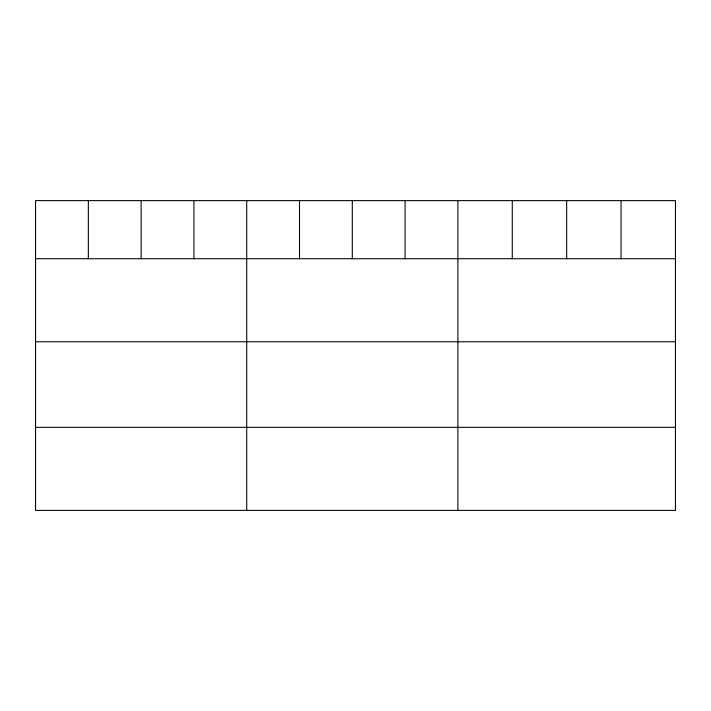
<?xml version="1.0" encoding="UTF-8"?>
<svg xmlns="http://www.w3.org/2000/svg" width="711" height="711" viewBox="0 0 711 711"><rect width="100%" height="100%" fill="white"/><g stroke="black" fill="none" stroke-linecap="round" stroke-linejoin="round"><path stroke-width="1.07" d="M675.45 258.724L675.45 510.382L35.55 510.382L35.55 200.618L675.45 200.618L675.45 258.724L35.55 258.724M35.55 341.769L675.45 341.769M35.55 427.338L675.45 427.338M621.058 200.618L621.058 258.724M566.667 200.618L566.667 258.724M512.275 200.618L512.275 258.724M457.884 200.618L457.884 510.382M405.092 200.618L405.092 258.724M352.3 200.618L352.3 258.724M299.509 200.618L299.509 258.724M246.717 200.618L246.717 510.382M193.925 200.618L193.925 258.724M141.134 200.618L141.134 258.724M88.342 200.618L88.342 258.724"/></g></svg>
